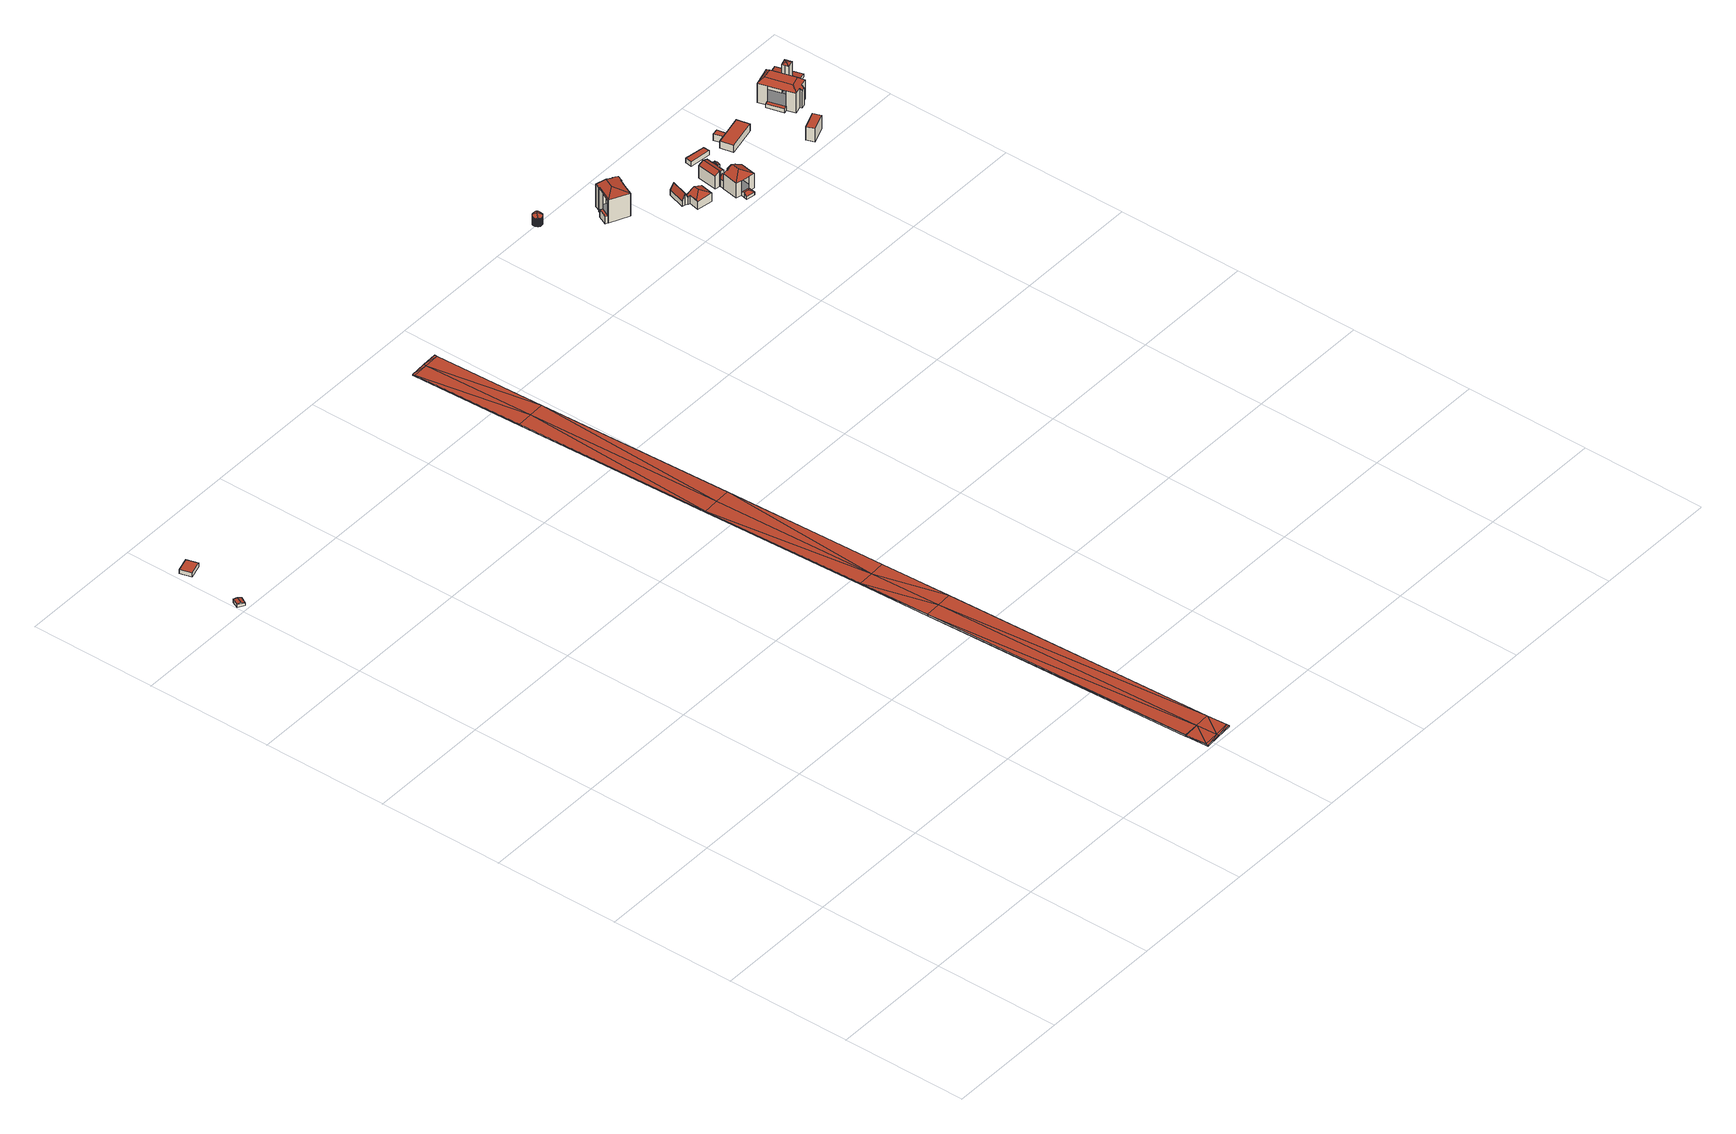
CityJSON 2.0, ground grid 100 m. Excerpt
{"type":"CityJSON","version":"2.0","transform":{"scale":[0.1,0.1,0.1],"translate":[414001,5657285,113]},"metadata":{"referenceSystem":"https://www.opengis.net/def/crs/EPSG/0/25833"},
"CityObjects":{
"building1":{"type":"Building","attributes":{"Dachtyp_tdc":"tdcGableRoof","Gemeindeschluessel":14612000,"Dachneigung":21.89,"QualitaetDacherkennung":63,"Geometrietyp2DReferenz":"3000","measuredHeight":3.45,"function":"31001_9998","roofType":"3100"},"geometry":[{"type":"Solid","lod":"2","boundaries":[[[[0,1,2,3]],[[1,4,5,2]],[[4,6,7,5]],[[6,0,3,7]],[[4,1,8]],[[0,6,9]],[[1,0,9,8]],[[6,4,8,9]],[[3,2,5,7]]]],"semantics":{"surfaces":[{"type":"WallSurface"},{"type":"RoofSurface"},{"type":"GroundSurface"}],"values":[[0,0,0,0,0,0,1,1,2]]}}]},
"building2":{"type":"Building","attributes":{"Dachtyp_tdc":"tdcPolyFlatRoof","Gemeindeschluessel":14612000,"Dachneigung":0,"QualitaetDacherkennung":89,"Geometrietyp2DReferenz":"3000","measuredHeight":3.73,"function":"31001_2000","roofType":"1000"},"geometry":[{"type":"Solid","lod":"2","boundaries":[[[[10,11,12,13]],[[11,14,15,12]],[[14,16,17,15]],[[16,10,13,17]],[[16,14,11,10]],[[13,12,15,17]]]],"semantics":{"surfaces":[{"type":"WallSurface"},{"type":"RoofSurface"},{"type":"GroundSurface"}],"values":[[0,0,0,0,1,2]]}}]},
"building3":{"type":"Building","attributes":{"name":"Waldschlößchenbrücke","Erfassungsdatum_Objekt":"2022-03-29","BodenHoehe":115.97,"gemHoehe":0,"BauwerkHoehe":1,"Breite":25,"Gemeindeschluessel":"14612000","Geometrietyp2DReferenz":"3000","measuredHeight":1,"function":"53001_1800"},"geometry":[{"type":"MultiSurface","lod":"2","boundaries":[[[18,19,20]],[[20,19,21]],[[22,23,24]],[[24,23,18]],[[24,18,20]],[[25,26,24]],[[22,24,27]],[[27,24,26]],[[28,26,25]],[[28,25,29]],[[30,28,29]],[[30,29,31]],[[32,33,30]],[[32,30,31]],[[34,33,32]],[[34,32,35]],[[36,34,35]],[[36,35,37]],[[20,21,38]],[[38,21,39]],[[24,20,40]],[[40,20,38]],[[25,24,40]],[[25,40,41]],[[29,25,41]],[[29,41,42]],[[31,29,43]],[[43,29,42]],[[32,31,44]],[[44,31,43]],[[35,32,44]],[[35,44,45]],[[37,35,45]],[[37,45,46]],[[26,47,48]],[[28,30,49]],[[28,49,47]],[[30,33,50]],[[30,50,49]],[[33,34,51]],[[33,51,50]],[[34,36,52]],[[34,52,51]],[[36,37,53]],[[36,53,52]],[[37,46,54]],[[37,54,53]],[[46,45,55]],[[46,55,54]],[[45,44,56]],[[45,56,55]],[[44,43,57]],[[44,57,56]],[[43,42,58]],[[43,58,57]],[[42,41,59]],[[42,59,58]],[[41,40,60]],[[41,60,59]],[[40,38,61]],[[40,61,60]],[[38,39,62]],[[38,62,61]],[[39,21,63]],[[39,63,62]],[[21,19,64]],[[21,64,63]],[[19,18,65]],[[19,65,64]],[[18,23,66]],[[18,66,65]],[[23,22,67]],[[23,67,66]],[[22,27,68]],[[22,68,67]],[[27,26,48]],[[27,48,68]],[[26,28,47]],[[69,64,65]],[[63,64,69]],[[70,66,67]],[[65,66,70]],[[69,65,70]],[[70,48,71]],[[68,70,67]],[[48,70,68]],[[71,48,47]],[[72,71,47]],[[72,47,49]],[[73,72,49]],[[49,50,74]],[[73,49,74]],[[74,50,51]],[[75,74,51]],[[75,51,52]],[[53,75,52]],[[61,63,69]],[[62,63,61]],[[60,69,70]],[[61,69,60]],[[60,70,71]],[[59,60,71]],[[59,71,72]],[[58,59,72]],[[57,72,73]],[[58,72,57]],[[56,73,74]],[[57,73,56]],[[56,74,75]],[[55,56,75]],[[55,75,53]],[[54,55,53]]],"semantics":{"surfaces":[{"type":"RoofSurface"},{"type":"WallSurface"},{"type":"GroundSurface"}],"values":[0,0,0,0,0,0,0,0,0,0,0,0,0,0,0,0,0,0,0,0,0,0,0,0,0,0,0,0,0,0,0,0,0,0,1,1,1,1,1,1,1,1,1,1,1,1,1,1,1,1,1,1,1,1,1,1,1,1,1,1,1,1,1,1,1,1,1,1,1,1,1,1,1,1,1,1,1,1,2,2,2,2,2,2,2,2,2,2,2,2,2,2,2,2,2,2,2,2,2,2,2,2,2,2,2,2,2,2,2,2,2,2]}}]},
"building4":{"type":"Building","attributes":{"Dachtyp_tdc":"tdcFreeFormRoof","Gemeindeschluessel":14612000,"Dachneigung":38.92,"QualitaetDacherkennung":58,"Geometrietyp2DReferenz":"3000","measuredHeight":9.49,"function":"31001_9998","roofType":"5000"},"geometry":[{"type":"Solid","lod":"2","boundaries":[[[[76,77,78,79]],[[77,80,81,78]],[[80,82,83,81]],[[82,84,85,83]],[[84,86,87,85]],[[86,88,89,87]],[[88,90,91,89]],[[90,92,93,91]],[[92,94,95,93]],[[94,96,97,95]],[[96,98,99,97]],[[98,100,101,99]],[[100,102,103,101]],[[102,104,105,103]],[[104,106,107,105]],[[106,108,109,107]],[[108,110,111,109]],[[110,112,113,111]],[[112,114,115,113]],[[114,116,117,115]],[[116,118,119,117]],[[118,120,121,119]],[[120,122,123,121]],[[122,124,125,123]],[[124,126,127,125]],[[126,128,129,127]],[[128,130,131,129]],[[130,132,133,131]],[[132,134,135,133]],[[134,136,137,135]],[[136,138,139,137]],[[138,140,141,139]],[[140,142,143,141]],[[142,144,145,143]],[[144,146,147,145]],[[146,148,149,147]],[[148,150,151,149]],[[150,152,153,151]],[[152,154,155,153]],[[154,156,157,155]],[[156,158,159,157]],[[158,160,161,159]],[[160,162,163,161]],[[162,164,165,163]],[[164,166,167,165]],[[166,168,169,167]],[[168,170,171,169]],[[170,172,173,171]],[[172,174,175,173]],[[174,176,177,175]],[[176,178,179,177]],[[178,180,181,179]],[[180,182,183,181]],[[182,184,185,183]],[[184,186,187,185]],[[186,188,189,187]],[[188,190,191,189]],[[190,192,193,191]],[[192,194,195,193]],[[194,196,197,195]],[[196,198,199,197]],[[198,200,201,199]],[[200,202,203,201]],[[202,204,205,203]],[[204,206,207,205]],[[206,208,209,207]],[[208,210,211,209]],[[210,212,213,211]],[[212,214,215,213]],[[214,216,217,215]],[[216,218,219,217]],[[218,220,221,219]],[[220,222,223,221]],[[222,224,225,223]],[[224,226,227,225]],[[226,228,229,227]],[[228,230,231,229]],[[230,232,233,231]],[[232,234,235,233]],[[234,236,237,235]],[[236,238,239,237]],[[238,240,241,239]],[[240,242,243,241]],[[242,244,245,243]],[[244,246,247,245]],[[246,248,249,247]],[[248,250,251,249]],[[250,252,253,251]],[[252,254,255,253]],[[254,256,257,255]],[[256,76,79,257]],[[258,259,260,261,262,263,264,265,266,267,268,269,270,271,272,273,274,275,276,277,278,279,280,281]],[[282,283,284,285,286,287,288,289,290,291,292,293,294,295,296,297,298,299,300,301,302,303,304,305,306,307,308,309,310,311,312,313]],[[314,315,316,317,318,319,320,321,322,323,324,325,326,327,328,329,330,331,332,333,334,335,336,284,283,271,270]],[[337,272,271,283,282,338,339,340,341,342,343,344,76,256,254,345,346,347,348,349,350,351]],[[238,337,351,240]],[[240,351,350,242]],[[242,350,349,244]],[[244,349,348,246]],[[246,348,347,248]],[[248,347,346,250]],[[250,346,345,252]],[[252,345,254]],[[76,344,77]],[[77,344,343,80]],[[80,343,342,82]],[[204,265,264,206]],[[206,264,263,208]],[[208,263,262,210]],[[210,262,261,212]],[[212,261,260,214]],[[214,260,259,216]],[[216,259,258,218]],[[178,322,321,180]],[[79,78,81,83,85,87,89,91,93,95,97,99,101,103,105,107,109,111,113,115,117,119,121,123,125,127,129,131,133,135,137,139,141,143,145,147,149,151,153,155,157,159,161,163,165,167,169,171,173,175,177,179,181,183,185,187,189,191,193,195,197,199,201,203,205,207,209,211,213,215,217,219,221,223,225,227,229,231,233,235,237,239,241,243,245,247,249,251,253,255,257]],[[82,342,341,84]],[[84,341,340,86]],[[86,340,339,88]],[[88,339,338,90]],[[90,338,282,313,92]],[[236,273,272,337,238]],[[148,285,284,336,150]],[[150,336,335,152]],[[152,335,334,154]],[[154,334,333,156]],[[156,333,332,158]],[[158,332,331,160]],[[160,331,330,162]],[[162,330,329,164]],[[164,329,328,166]],[[166,328,327,168]],[[168,327,326,170]],[[170,326,325,172]],[[172,325,324,174]],[[174,324,323,176]],[[176,323,322,178]],[[182,320,319,184]],[[180,321,320,182]],[[184,319,318,186]],[[186,318,317,188]],[[188,317,316,190]],[[190,316,315,192]],[[192,315,314,194]],[[194,314,270,269,196]],[[92,313,312,94]],[[94,312,311,96]],[[96,311,310,98]],[[98,310,309,100]],[[100,309,308,102]],[[102,308,307,104]],[[104,307,306,106]],[[106,306,305,108]],[[108,305,304,110]],[[110,304,303,112]],[[112,303,302,114]],[[114,302,301,116]],[[116,301,300,118]],[[118,300,299,120]],[[120,299,298,122]],[[122,298,297,124]],[[126,296,295,128]],[[128,295,294,130]],[[130,294,293,132]],[[132,293,292,134]],[[134,292,291,136]],[[136,291,290,138]],[[138,290,289,140]],[[140,289,288,142]],[[142,288,287,144]],[[144,287,286,146]],[[146,286,285,148]],[[220,281,280,222]],[[218,258,281,220]],[[222,280,279,224]],[[224,279,278,226]],[[226,278,277,228]],[[228,277,276,230]],[[230,276,275,232]],[[232,275,274,234]],[[234,274,273,236]],[[196,269,268,198]],[[198,268,267,200]],[[200,267,266,202]],[[202,266,265,204]],[[124,297,296,126]]]],"semantics":{"surfaces":[{"type":"WallSurface"},{"type":"RoofSurface"},{"type":"GroundSurface"}],"values":[[0,0,0,0,0,0,0,0,0,0,0,0,0,0,0,0,0,0,0,0,0,0,0,0,0,0,0,0,0,0,0,0,0,0,0,0,0,0,0,0,0,0,0,0,0,0,0,0,0,0,0,0,0,0,0,0,0,0,0,0,0,0,0,0,0,0,0,0,0,0,0,0,0,0,0,0,0,0,0,0,0,0,0,0,0,0,0,0,0,0,0,1,1,1,1,0,0,0,0,0,0,0,0,0,0,0,0,0,0,0,0,0,0,0,2,0,0,0,0,0,0,0,0,0,0,0,0,0,0,0,0,0,0,0,0,0,0,0,0,0,0,0,0,0,0,0,0,0,0,0,0,0,0,0,0,0,0,0,0,0,0,0,0,0,0,0,0,0,0,0,0,0,0,0,0,0,0,0,0,0,0,0,0,0,0]]}}]},
"building5":{"type":"Building","attributes":{"Gemeindeschluessel":14612000,"Geometrietyp2DReferenz":"3000","function":"31001_9998","roofType":"9999"},"children":["building5-1","building5-2","building5-3"]},
"building5-1":{"type":"BuildingPart","attributes":{"Dachtyp_tdc":"tdcHipAndGableRoof","Dachneigung":10.17,"QualitaetDacherkennung":30,"Geometrietyp2DReferenz":"3000","measuredHeight":21.27,"roofType":"5000"},"parents":["building5"],"geometry":[{"type":"MultiSurface","lod":"2","boundaries":[[[352,353,354,355]],[[353,356,357,354]],[[358,359,360,361]],[[359,362,363,360]],[[362,364,365,363]],[[364,366,367,365]],[[368,369,370,371]],[[369,352,355,370]],[[366,364,372]],[[364,362,359,358,373,374,375,356,353,352,372]],[[352,369,368,366,372]],[[356,375,376,357]],[[375,374,377,376]],[[374,373,378,377]],[[373,358,361,378]],[[355,354,357,376,377,378,361,360,363,365,367,371,370]]],"semantics":{"surfaces":[{"type":"WallSurface"},{"type":"RoofSurface"},{"type":"GroundSurface"}],"values":[0,0,0,0,0,0,0,0,1,1,1,0,0,0,0,2]}}]},
"building5-2":{"type":"BuildingPart","attributes":{"Dachtyp_tdc":"tdcPolyFlatRoof","Dachneigung":0,"QualitaetDacherkennung":37,"Geometrietyp2DReferenz":"3000","measuredHeight":6.49,"roofType":"1000"},"parents":["building5"],"geometry":[{"type":"MultiSurface","lod":"2","boundaries":[[[379,380,381,382]],[[380,383,384,381]],[[385,379,382,386]],[[385,383,380,379]],[[382,381,384,386]]],"semantics":{"surfaces":[{"type":"WallSurface"},{"type":"RoofSurface"},{"type":"GroundSurface"}],"values":[0,0,0,1,2]}}]},
"building5-3":{"type":"BuildingPart","attributes":{"Dachtyp_tdc":"tdcPolyFlatRoof","Dachneigung":2.68,"QualitaetDacherkennung":23,"Geometrietyp2DReferenz":"3000","measuredHeight":20.64,"roofType":"2100"},"parents":["building5"],"geometry":[{"type":"MultiSurface","lod":"2","boundaries":[[[387,388,389,384,383]],[[388,390,368,371,389]],[[391,392,385,386,367,366]],[[391,390,388,387,392]],[[386,384,389,371,367]]],"semantics":{"surfaces":[{"type":"WallSurface"},{"type":"RoofSurface"},{"type":"GroundSurface"}],"values":[0,0,0,1,2]}}]},
"building6":{"type":"Building","attributes":{"Dachtyp_tdc":"tdcGableRoof","Gemeindeschluessel":14612000,"Dachneigung":64.67,"QualitaetDacherkennung":49,"Geometrietyp2DReferenz":"3000","measuredHeight":9.97,"function":"31001_9998","roofType":"3100"},"geometry":[{"type":"Solid","lod":"2","boundaries":[[[[393,394,395,396]],[[394,397,398,395]],[[399,400,401,402]],[[400,403,404,401]],[[403,405,406,404]],[[405,407,408,406]],[[407,393,396,408]],[[403,400,399,397]],[[397,394,393,407,405,403]],[[396,395,398,402,401,404,406,408]],[[397,399,402,398]]]],"semantics":{"surfaces":[{"type":"WallSurface"},{"type":"RoofSurface"},{"type":"GroundSurface"}],"values":[[0,0,0,0,0,0,0,1,1,2,0]]}}]},
"building7":{"type":"Building","attributes":{"Dachtyp_tdc":"tdcFreeFormRoof","Gemeindeschluessel":14612000,"Dachneigung":22.66,"QualitaetDacherkennung":35,"Geometrietyp2DReferenz":"3000","measuredHeight":10.36,"function":"31001_9998","roofType":"5000"},"geometry":[{"type":"Solid","lod":"2","boundaries":[[[[409,410,411,412]],[[410,413,414,411]],[[413,415,416,414]],[[415,417,418,416]],[[417,419,420,418]],[[419,421,422,420]],[[421,423,424,422]],[[423,409,412,424]],[[419,425,426,421]],[[419,417,427,425]],[[423,426,425,427,415,413,410,409]],[[417,415,427]],[[423,421,426]],[[412,411,414,416,418,420,422,424]]]],"semantics":{"surfaces":[{"type":"WallSurface"},{"type":"RoofSurface"},{"type":"GroundSurface"}],"values":[[0,0,0,0,0,0,0,0,1,1,1,0,0,2]]}}]},
"building8":{"type":"Building","attributes":{"Gemeindeschluessel":14612000,"Geometrietyp2DReferenz":"3000","function":"31001_9998","roofType":"9999"},"children":["building8-1","building8-2","building8-3","building8-4","building8-5","building8-6"]},
"building8-1":{"type":"BuildingPart","attributes":{"Dachtyp_tdc":"tdcHipAndGableRoof","Dachneigung":27.11,"QualitaetDacherkennung":53,"Geometrietyp2DReferenz":"3000","measuredHeight":16.96,"roofType":"5000"},"parents":["building8"],"geometry":[{"type":"MultiSurface","lod":"2","boundaries":[[[428,429,430]],[[431,432,433]],[[431,434,435,432]],[[434,436,437,435]],[[436,438,439,437]],[[438,440,439]],[[441,442,443,444,445]],[[442,446,447,448,449,443]],[[450,428,430,451,452,453]],[[442,441,438,436,454]],[[436,434,431,455,454]],[[455,428,450,446,442,454]],[[430,456,432,435,437,439,444,443,449,451]]],"semantics":{"surfaces":[{"type":"WallSurface"},{"type":"RoofSurface"},{"type":"GroundSurface"}],"values":[0,0,0,0,0,0,0,0,0,1,1,1,2]}}]},
"building8-2":{"type":"BuildingPart","attributes":{"Dachtyp_tdc":"tdcGableRoof","Dachneigung":31.45,"QualitaetDacherkennung":54,"Geometrietyp2DReferenz":"3000","measuredHeight":13.56,"roofType":"3100"},"parents":["building8"],"geometry":[{"type":"MultiSurface","lod":"2","boundaries":[[[457,458,459,460]],[[458,461,462,459]],[[463,464,465,466,467,468]],[[469,470,471,472]],[[469,473,474,470]],[[473,475,476,474]],[[475,477,478,476]],[[477,457,460,478]],[[473,469,464,463,461,458,457]],[[457,477,475,473]],[[460,459,462,468,467,470,474,476,478]]],"semantics":{"surfaces":[{"type":"WallSurface"},{"type":"RoofSurface"},{"type":"GroundSurface"}],"values":[0,0,0,0,0,0,0,0,1,1,2]}}]},
"building8-3":{"type":"BuildingPart","attributes":{"Dachtyp_tdc":"tdcGableRoof","Dachneigung":59.83,"QualitaetDacherkennung":12,"Geometrietyp2DReferenz":"3000","measuredHeight":9.81,"roofType":"3100"},"parents":["building8"],"geometry":[{"type":"MultiSurface","lod":"2","boundaries":[[[448,471,470,449]],[[466,452,451,467]],[[465,479,480,453]],[[447,480,479,472]],[[448,447,472,471]],[[466,465,453,452]],[[451,449,470,467]]],"semantics":{"surfaces":[{"type":"WallSurface"},{"type":"RoofSurface"},{"type":"GroundSurface"}],"values":[0,0,1,1,0,0,2]}}]},
"building8-4":{"type":"BuildingPart","attributes":{"Dachtyp_tdc":"tdcGableRoof","Dachneigung":20.11,"QualitaetDacherkennung":42,"Geometrietyp2DReferenz":"3000","measuredHeight":15.95,"roofType":"3100"},"parents":["building8"],"geometry":[{"type":"MultiSurface","lod":"2","boundaries":[[[429,481,482,430]],[[481,483,484,482]],[[483,433,432,484]],[[429,485,486,481]],[[483,486,485,433]],[[481,486,483]],[[482,484,432,456,430]]],"semantics":{"surfaces":[{"type":"WallSurface"},{"type":"RoofSurface"},{"type":"GroundSurface"}],"values":[0,0,0,1,1,0,2]}}]},
"building8-5":{"type":"BuildingPart","attributes":{"Dachtyp_tdc":"tdcGableRoof","Dachneigung":13.57,"QualitaetDacherkennung":63,"Geometrietyp2DReferenz":"3000","measuredHeight":13.24,"roofType":"3100"},"parents":["building8"],"geometry":[{"type":"MultiSurface","lod":"2","boundaries":[[[487,488,489,462]],[[488,490,491,489]],[[490,492,468,491]],[[492,463,468]],[[487,462,461]],[[487,493,494,488]],[[490,494,493,492]],[[493,487,492]],[[488,494,490]],[[489,491,468,462]]],"semantics":{"surfaces":[{"type":"WallSurface"},{"type":"RoofSurface"},{"type":"GroundSurface"}],"values":[0,0,0,0,0,1,1,0,0,2]}}]},
"building8-6":{"type":"BuildingPart","attributes":{"Dachtyp_tdc":"tdcFreeFormRoof","Dachneigung":30.22,"QualitaetDacherkennung":30,"Geometrietyp2DReferenz":"3000","measuredHeight":4.23,"roofType":"5000"},"parents":["building8"],"geometry":[{"type":"MultiSurface","lod":"2","boundaries":[[[440,495,496,439]],[[495,497,498,496]],[[499,500,501,502]],[[500,445,444,501]],[[499,503,497,504]],[[497,495,440,504]],[[440,445,500,499,504]],[[439,496,498,505,502,501,444]],[[497,503,505,498]],[[503,499,502,505]]],"semantics":{"surfaces":[{"type":"WallSurface"},{"type":"RoofSurface"},{"type":"GroundSurface"}],"values":[0,0,0,0,1,1,1,2,0,0]}}]},
"building9":{"type":"Building","attributes":{"Dachtyp_tdc":"tdcPolyFlatRoof","Gemeindeschluessel":14612000,"Dachneigung":0,"QualitaetDacherkennung":88,"Geometrietyp2DReferenz":"3000","measuredHeight":3.82,"function":"31001_9998","roofType":"1000"},"geometry":[{"type":"Solid","lod":"2","boundaries":[[[[506,507,508,509]],[[507,510,511,508]],[[510,512,513,511]],[[512,506,509,513]],[[512,510,507,506]],[[509,508,511,513]]]],"semantics":{"surfaces":[{"type":"WallSurface"},{"type":"RoofSurface"},{"type":"GroundSurface"}],"values":[[0,0,0,0,1,2]]}}]},
"building10":{"type":"Building","attributes":{"Dachtyp_tdc":"tdcPolyFlatRoof","Gemeindeschluessel":14612000,"Dachneigung":0,"QualitaetDacherkennung":80,"Geometrietyp2DReferenz":"3000","measuredHeight":5.66,"function":"31001_9998","roofType":"1000"},"geometry":[{"type":"Solid","lod":"2","boundaries":[[[[514,515,516,517]],[[515,518,519,516]],[[518,520,521,519]],[[520,514,517,521]],[[520,518,515,514]],[[517,516,519,521]]]],"semantics":{"surfaces":[{"type":"WallSurface"},{"type":"RoofSurface"},{"type":"GroundSurface"}],"values":[[0,0,0,0,1,2]]}}]},
"building11":{"type":"Building","attributes":{"Dachtyp_tdc":"tdcPolyFlatRoof","Gemeindeschluessel":14612000,"Dachneigung":0,"QualitaetDacherkennung":63,"Geometrietyp2DReferenz":"3000","measuredHeight":6.16,"function":"31001_9998","roofType":"1000"},"geometry":[{"type":"Solid","lod":"2","boundaries":[[[[522,523,524,525]],[[523,526,527,524]],[[526,528,529,527]],[[528,530,531,529]],[[530,532,533,531]],[[532,522,525,533]],[[532,530,528,526,523,522]],[[525,524,527,529,531,533]]]],"semantics":{"surfaces":[{"type":"WallSurface"},{"type":"RoofSurface"},{"type":"GroundSurface"}],"values":[[0,0,0,0,0,0,1,2]]}}]},
"building12":{"type":"Building","attributes":{"Dachtyp_tdc":"tdcPolyFlatRoof","Gemeindeschluessel":14612000,"Dachneigung":0,"QualitaetDacherkennung":0,"Geometrietyp2DReferenz":"3000","BezugspunktDach":"2000","measuredHeight":11.58,"function":"31001_9998"},"geometry":[{"type":"MultiSurface","lod":"2","boundaries":[[[534,535,536,537]],[[537,536,538,539]],[[536,535,540,538]],[[535,534,541,540]],[[534,537,539,541]],[[539,538,540,541]]],"semantics":{"surfaces":[{"type":"RoofSurface"},{"type":"WallSurface"},{"type":"GroundSurface"}],"values":[0,1,1,1,1,2]}}]},
"building13":{"type":"Building","attributes":{"Gemeindeschluessel":14612000,"QualitaetDacherkennung":100,"Geometrietyp2DReferenz":"3000","function":"31001_9998","roofType":"9999"},"children":["building13-1","building13-2","building13-3"]},
"building13-1":{"type":"BuildingPart","attributes":{"Dachtyp_tdc":"tdcCutHipRoof","Dachneigung":0,"QualitaetDacherkennung":100,"Geometrietyp2DReferenz":"3000","measuredHeight":20.69,"roofType":"9999"},"parents":["building13"],"geometry":[{"type":"MultiSurface","lod":"2","boundaries":[[[542,543,544,545]],[[543,546,547,544]],[[546,548,549,550,547]],[[551,552,553,554,555]],[[552,556,557,553]],[[556,558,559,557]],[[560,561,562,563]],[[561,564,565,562]],[[564,566,567,565]],[[566,542,545,567]],[[552,551,548,546,568,569]],[[556,552,569,570]],[[561,560,558,556,570,571]],[[546,543,542,566,564,561,571,568]],[[571,570,569,568]],[[545,544,547,550,554,553,557,559,563,562,565,567]]],"semantics":{"surfaces":[{"type":"WallSurface"},{"type":"RoofSurface"},{"type":"GroundSurface"}],"values":[0,0,0,0,0,0,0,0,0,0,1,1,1,1,1,2]}}]},
"building13-2":{"type":"BuildingPart","attributes":{"Dachtyp_tdc":"tdcPyramidRoof","Dachneigung":17.99,"QualitaetDacherkennung":100,"Geometrietyp2DReferenz":"3000","measuredHeight":25.98,"roofType":"3500"},"parents":["building13"],"geometry":[{"type":"MultiSurface","lod":"2","boundaries":[[[572,573,560,563,574]],[[575,576,577,559,558]],[[576,572,574,577]],[[576,578,579,580,572]],[[581,582,580,579]],[[583,581,579]],[[578,584,583,579]],[[573,582,581,583,584,575]],[[575,584,578,576]],[[572,580,582,573]],[[574,563,559,577]]],"semantics":{"surfaces":[{"type":"WallSurface"},{"type":"RoofSurface"},{"type":"GroundSurface"}],"values":[0,0,0,1,1,1,1,0,0,0,2]}}]},
"building13-3":{"type":"BuildingPart","attributes":{"Dachtyp_tdc":"tdcLeanToRoof","Dachneigung":0,"QualitaetDacherkennung":100,"Geometrietyp2DReferenz":"3000","measuredHeight":3.13,"roofType":"2100"},"parents":["building13"],"geometry":[{"type":"MultiSurface","lod":"2","boundaries":[[[549,585,586,550]],[[585,587,588,586]],[[587,555,554,588]],[[555,587,585,549]],[[550,586,588,554]]],"semantics":{"surfaces":[{"type":"WallSurface"},{"type":"RoofSurface"},{"type":"GroundSurface"}],"values":[0,0,0,1,2]}}]},
"building14":{"type":"Building","attributes":{"Dachtyp_tdc":"tdcPolyFlatRoof","Gemeindeschluessel":14612000,"Dachneigung":2.64,"QualitaetDacherkennung":70,"Geometrietyp2DReferenz":"3000","measuredHeight":3.02,"function":"31001_9998","roofType":"2100"},"geometry":[{"type":"Solid","lod":"2","boundaries":[[[[589,590,591,592]],[[590,593,594,591]],[[593,595,596,594]],[[595,589,592,596]],[[595,593,590,589]],[[592,591,594,596]]]],"semantics":{"surfaces":[{"type":"WallSurface"},{"type":"RoofSurface"},{"type":"GroundSurface"}],"values":[[0,0,0,0,1,2]]}}]}
},
"vertices":[
[13,6061,31],[40,6115,31],[40,6115,2],[13,6061,2],[94,6088,24],[94,6088,2],[66,6034,24],[66,6034,2],[65,6102,36],[38,6049,36],
[34,6465,84],[7,6556,84],[7,6556,47],[34,6465,47],[118,6588,84],[118,6588,47],[144,6497,84],[144,6497,47],
[2926,24,40],[2927,4,40],[3051,33,40],[3052,13,40],[2914,189,40],[2914,187,40],[3039,196,40],[2948,2350,40],[2823,2345,40],[2914,191,40],[2799,2904,40],[2924,2909,40],[2744,4195,40],[2869,4201,40],[2802,5753,40],[2677,5748,40],[2643,6623,40],[2768,6628,40],[2642,6643,40],[2767,6648,40],[3175,42,40],[3177,22,40],[3164,203,40],[3072,2356,40],[3049,2914,40],[2994,4206,40],[2927,5758,40],[2893,6632,40],[2892,6652,40],[2799,2904,30],[2823,2345,30],[2744,4195,30],[2677,5748,30],[2643,6623,30],[2642,6643,30],[2767,6648,30],[2892,6652,30],[2893,6632,30],[2927,5758,30],[2994,4206,30],[3049,2914,30],[3072,2356,30],[3164,203,30],[3175,42,30],[3177,22,30],[3052,13,30],[2927,4,30],[2926,24,30],[2914,187,30],[2914,189,30],[2914,191,30],[3051,33,30],[3039,196,30],[2948,2350,30],[2924,2909,30],[2869,4201,30],[2802,5753,30],[2768,6628,30],
[4324,6873,197],[4322,6873,197],[4322,6873,132],[4324,6873,132],[4320,6873,197],[4320,6873,132],[4318,6874,197],[4318,6874,132],[4315,6874,197],[4315,6874,132],[4309,6877,197],[4309,6877,132],[4306,6879,197],[4306,6879,132],[4302,6882,197],[4302,6882,132],[4300,6885,197],[4300,6885,132],[4297,6889,197],[4297,6889,132],[4296,6891,197],[4296,6891,132],[4295,6892,197],[4295,6892,132],[4295,6894,197],[4295,6894,132],[4294,6896,197],[4294,6896,132],[4294,6897,197],[4294,6897,132],[4293,6897,197],[4293,6897,132],[4293,6898,197],[4293,6898,132],[4293,6899,197],[4293,6899,132],[4293,6900,197],[4293,6900,132],[4292,6900,197],[4292,6900,132],[4292,6901,197],[4292,6901,132],[4292,6902,197],[4292,6902,132],[4292,6903,197],[4292,6903,132],[4292,6905,197],[4292,6905,132],[4292,6906,197],[4292,6906,132],[4292,6908,197],[4292,6908,132],[4291,6911,197],[4291,6911,132],[4291,6913,197],[4291,6913,132],[4292,6915,197],[4292,6915,132],[4292,6917,197],[4292,6917,132],[4292,6920,197],[4292,6920,132],[4293,6922,197],[4293,6922,132],[4294,6924,197],[4294,6924,132],[4295,6926,197],[4295,6926,132],[4296,6928,197],[4296,6928,132],[4297,6930,197],[4297,6930,132],[4299,6932,197],[4299,6932,132],[4300,6934,197],[4300,6934,132],[4302,6935,197],[4302,6935,132],[4304,6937,197],[4304,6937,132],[4306,6939,197],[4306,6939,132],[4308,6940,197],[4308,6940,132],[4310,6941,197],[4310,6941,132],[4313,6942,197],[4313,6942,132],[4315,6943,197],[4315,6943,132],[4317,6943,197],[4317,6943,132],[4319,6944,197],[4319,6944,132],[4321,6944,197],[4321,6944,132],[4324,6944,197],[4324,6944,132],[4326,6944,197],[4326,6944,132],[4328,6944,197],[4328,6944,132],[4331,6944,197],[4331,6944,132],[4333,6943,197],[4333,6943,132],[4336,6942,197],[4336,6942,132],[4338,6941,197],[4338,6941,132],[4341,6941,197],[4341,6941,132],[4343,6940,197],[4343,6940,132],[4345,6938,197],[4345,6938,132],[4347,6937,197],[4347,6937,132],[4349,6936,197],[4349,6936,132],[4351,6934,197],[4351,6934,132],[4352,6932,197],[4352,6932,132],[4354,6931,197],[4354,6931,132],[4356,6929,197],[4356,6929,132],[4357,6927,197],[4357,6927,132],[4358,6925,197],[4358,6925,132],[4359,6922,197],[4359,6922,132],[4360,6919,197],[4360,6919,132],[4361,6917,197],[4361,6917,132],[4361,6915,197],[4361,6915,132],[4362,6912,197],[4362,6912,132],[4362,6910,197],[4362,6910,132],[4362,6907,197],[4362,6907,132],[4362,6905,197],[4362,6905,132],[4361,6903,197],[4361,6903,132],[4361,6900,197],[4361,6900,132],[4360,6898,197],[4360,6898,132],[4359,6896,197],[4359,6896,132],[4358,6893,197],[4358,6893,132],[4357,6891,197],[4357,6891,132],[4355,6888,197],[4355,6888,132],[4353,6885,197],[4353,6885,132],[4350,6883,197],[4350,6883,132],[4347,6880,197],[4347,6880,132],[4344,6878,197],[4344,6878,132],[4341,6877,197],[4341,6877,132],[4337,6875,197],[4337,6875,132],[4334,6874,197],[4334,6874,132],[4331,6874,197],[4331,6874,132],[4329,6873,198],[4329,6873,132],[4327,6873,197],[4327,6873,132],[4362,6910,202],[4362,6912,202],[4361,6915,203],[4361,6917,203],[4360,6919,204],[4359,6922,205],[4358,6925,206],[4357,6927,207],[4356,6929,208],[4354,6931,210],[4352,6932,211],[4351,6934,212],[4350,6935,213],[4329,6910,227],[4353,6886,206],[4355,6888,205],[4357,6891,204],[4358,6893,203],[4359,6896,203],[4360,6898,202],[4361,6900,202],[4361,6903,202],[4362,6905,202],[4362,6907,202],[4302,6883,206],[4321,6910,227],[4299,6933,213],[4299,6932,212],[4297,6930,211],[4296,6928,209],[4295,6926,208],[4294,6924,207],[4293,6922,206],[4292,6920,205],[4292,6917,204],[4292,6915,203],[4291,6913,203],[4291,6911,202],[4292,6908,202],[4292,6906,202],[4292,6905,202],[4292,6903,202],[4292,6902,202],[4292,6901,202],[4292,6900,202],[4293,6900,202],[4293,6899,202],[4293,6898,202],[4293,6897,202],[4294,6897,202],[4294,6896,202],[4295,6894,202],[4295,6892,203],[4296,6891,203],[4297,6889,204],[4300,6885,205],[4349,6936,212],[4347,6937,212],[4345,6938,211],[4343,6940,210],[4341,6941,209],[4338,6941,209],[4336,6942,208],[4333,6943,207],[4331,6944,207],[4328,6944,207],[4326,6944,207],[4324,6944,206],[4321,6944,206],[4319,6944,207],[4317,6943,207],[4315,6943,207],[4313,6942,207],[4310,6941,208],[4308,6940,208],[4306,6939,209],[4304,6937,210],[4302,6935,211],[4300,6934,212],[4353,6885,206],[4302,6882,206],[4306,6879,203],[4309,6877,201],[4315,6874,199],[4318,6874,198],[4320,6873,198],[4322,6873,198],[4331,6874,198],[4334,6874,198],[4337,6875,199],[4341,6877,200],[4344,6878,201],[4347,6880,202],[4350,6883,204],
[4833,6722,289],[4878,6701,280],[4878,6701,76],[4833,6722,76],[4881,6706,280],[4881,6706,76],[4883,6619,273],[4874,6599,273],[4874,6599,76],[4883,6619,76],[4868,6587,273],[4868,6587,76],[4832,6510,273],[4832,6510,76],[4683,6579,275],[4683,6579,76],[4740,6704,275],[4763,6754,275],[4763,6754,76],[4740,6704,76],[4797,6644,289],[4896,6648,273],[4904,6644,272],[4923,6687,272],[4923,6687,76],[4904,6644,76],[4896,6648,76],
[4659,6590,141],[4693,6663,141],[4693,6663,76],[4659,6590,76],[4711,6655,141],[4711,6655,76],[4676,6582,141],[4676,6582,76],
[4711,6655,280],[4734,6707,283],[4734,6707,76],[4740,6704,283],[4683,6579,276],[4676,6582,276],
[5187,6313,119],[5181,6292,119],[5181,6292,67],[5187,6313,67],[5159,6299,167],[5159,6299,67],[5135,6307,112],[5178,6443,112],[5178,6443,67],[5135,6307,67],[5203,6435,167],[5203,6435,67],[5227,6427,112],[5227,6427,67],[5191,6312,112],[5191,6312,67],
[5180,6289,127],[5181,6292,127],[5181,6292,64],[5180,6289,64],[5187,6313,129],[5187,6313,64],[5191,6312,131],[5191,6312,64],[5323,6286,140],[5323,6286,64],[5303,6183,140],[5303,6183,64],[5180,6207,129],[5180,6207,64],[5195,6286,136],[5195,6286,64],[5248,6255,168],[5183,6220,136],[5257,6299,168],
[5513,6206,205],[5513,6206,200],[5513,6206,54],[5582,6193,205],[5582,6193,54],[5582,6193,200],[5626,6184,181],[5626,6184,54],[5602,6056,181],[5602,6056,54],[5558,6065,182],[5558,6065,54],[5558,6065,80],[5488,6077,182],[5444,6086,182],[5444,6086,54],[5488,6077,54],[5488,6077,80],[5468,6214,182],[5468,6214,119],[5468,6214,118],[5468,6214,54],[5506,6207,202],[5506,6207,54],[5506,6207,118],[5506,6207,132],[5536,6140,223],[5547,6199,223],[5547,6199,54],
[5491,6410,189],[5532,6405,173],[5532,6405,54],[5491,6410,54],[5525,6350,173],[5525,6350,54],[5518,6300,173],[5511,6246,173],[5511,6246,133],[5511,6246,118],[5511,6246,54],[5518,6300,54],[5474,6250,187],[5474,6250,54],[5474,6250,118],[5474,6250,119],[5470,6251,189],[5470,6251,54],[5431,6256,165],[5431,6256,54],[5452,6415,165],[5452,6415,54],
[5493,6248,152],[5487,6211,152],
[5515,6220,200],[5515,6220,54],[5585,6207,200],[5585,6207,54],[5547,6199,213],[5550,6214,213],
[5525,6350,180],[5540,6348,180],[5540,6348,54],[5533,6298,180],[5533,6298,54],[5518,6300,180],[5521,6325,186],[5536,6323,186],
[5557,6060,80],[5557,6060,54],[5548,6011,80],[5548,6011,54],[5483,6050,96],[5488,6072,83],[5488,6072,54],[5483,6050,54],[5478,6023,80],[5526,6043,96],[5478,6023,54],
[5622,6510,164],[5618,6458,164],[5618,6458,126],[5622,6510,126],[5450,6477,164],[5450,6477,126],[5459,6533,164],[5459,6533,126],
[5798,6456,204],[5756,6446,204],[5756,6446,147],[5798,6456,147],[5737,6517,204],[5737,6517,147],[5784,6527,204],[5784,6527,147],
[5726,6333,205],[5703,6434,205],[5703,6434,144],[5726,6333,144],[5756,6446,205],[5756,6446,144],[5798,6456,205],[5798,6456,144],[5950,6490,205],[5950,6490,144],[5973,6389,205],[5973,6389,144],
[6311,6121,215],[6173,6066,215],[6197,6006,215],[6336,6059,215],[6197,6006,100],[6336,6059,100],[6173,6066,100],[6311,6121,100],
[6327,6221,349],[6322,6239,367],[6322,6239,199],[6327,6221,199],[6263,6222,367],[6263,6222,199],[6243,6290,367],[6243,6290,231],[6243,6290,199],[6205,6426,367],[6185,6494,367],[6185,6494,199],[6205,6426,199],[6205,6426,231],[6336,6537,367],[6336,6537,199],[6367,6431,367],[6367,6431,199],[6382,6377,367],[6414,6265,367],[6414,6265,199],[6382,6377,199],[6357,6249,367],[6357,6249,199],[6362,6231,349],[6362,6231,199],[6287,6268,406],[6230,6468,406],[6312,6491,406],[6369,6291,406],
[6437,6393,448],[6382,6377,448],[6437,6393,199],[6367,6431,448],[6422,6447,448],[6422,6447,199],[6421,6446,449],[6398,6411,459],[6436,6393,449],[6381,6379,450],[6382,6377,449],[6367,6429,450],[6367,6431,449],
[6216,6282,231],[6216,6282,199],[6177,6418,231],[6177,6418,199],
[6472,6599,238],[6524,6614,235],[6524,6614,208],[6472,6599,208],[6584,6411,235],[6584,6411,208],[6532,6396,238],[6532,6396,208]
]}
